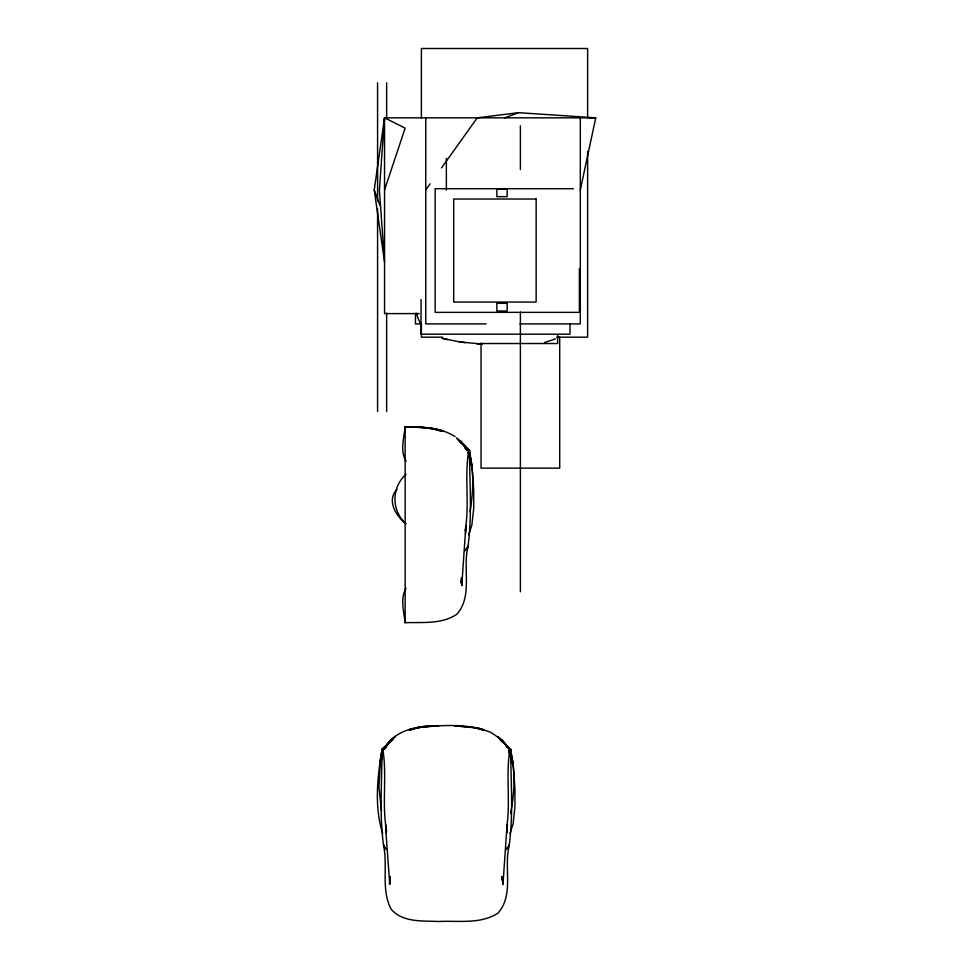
<?xml version="1.0" encoding="UTF-8"?>
<svg xmlns="http://www.w3.org/2000/svg" width="970" height="970" viewBox="0 0 970 970"><rect width="100%" height="100%" fill="white"/><g stroke="black" fill="none" stroke-linecap="round" stroke-linejoin="round"><path stroke-width="1.45" d="M466.922 449.692L461.938 442.465L456.543 438.028L469.504 450.601C469.553 482.817 472.354 515.47 467.819 547.516C462.593 569.063 472.911 596.235 456.821 614.252C441.786 624.474 422.411 622.097 405.145 622.704C403.896 611.488 399.955 598.732 406.066 588.244M503.151 741.262L501.854 739.904L506.873 745.918L503.151 741.262L497.755 736.836L510.717 749.398C510.766 781.614 513.567 814.266 509.032 846.313C503.806 867.859 514.124 895.043 498.034 913.049C480.647 924.531 458.301 920.469 438.634 921.5C422.665 920.7 402.902 922.688 391.298 909.423C380.822 890.23 387.927 866.998 383.696 846.313C379.149 814.266 381.962 781.614 382.01 749.398L394.972 736.836L389.576 741.262L384.581 748.5M461.235 580.921L461.853 585.322L461.417 577.768L461.756 585.65L465.879 525.764M506.752 832.757L507.092 824.561L502.969 884.446L502.63 876.565L503.066 884.131L502.036 876.771M465.539 533.961L466.17 525.522M384.544 189.962L405.145 128.137L384.544 117.831L379.391 189.962L384.544 262.082L374.238 189.962L384.544 117.831L595.762 117.831L580.303 189.962M506.776 832.272L507.431 824.063M386.654 831.108C381.586 804.203 387.224 776.23 382.847 749.398L381.319 753.593L380.07 763.984L381.113 757.594L380.301 763.717L382.762 754.09M380.519 758.285L378.906 787.046L381.501 810.58M455.112 436.621C440.319 427.152 422.132 426.788 405.145 426.933C403.896 438.149 399.955 450.904 406.066 461.393M465.115 530.845C469.747 504.388 464.351 476.937 468.655 450.601C474.427 470.171 473.336 491.754 470.013 511.784M506.825 826.707C510.511 801.159 505.758 774.763 509.868 749.398C515.785 769.925 514.706 792.599 510.547 813.49M390.352 880.105L389.528 884.119L390.098 876.565L389.758 884.446L385.951 832.272M381.913 756.612L382.871 753.981L380.507 763.487L382.107 756.418M383.974 845.185L383.696 846.313L386.654 849.538L383.332 845.185M382.58 753.472L381.489 757.061L382.507 754.369M380.895 757.691L382.835 752.405M468.765 534.785L471.881 524.976L473.736 508.074L473.736 490.044L472.014 465.818L469.504 450.601L458.192 439.895L464.303 445.036M509.977 833.582L513.094 823.772L514.949 806.87L514.949 788.84L513.239 764.615L510.717 749.398L499.404 738.691L505.515 743.832M385.199 748.1L390.874 739.904L389.576 741.262M384.92 748.913L387.333 744.402M384.775 748.549L386.957 744.754L385.854 745.918M396.972 489.316C386.424 500.447 395.845 515.676 405.605 523.606M425.757 189.962L430.122 183.839M441.471 167.956L477.276 117.831L518.489 112.678L595.762 117.831L589.821 118.231M468.17 546.389L464.86 550.742L467.819 547.516L467.528 546.389M509.395 845.185L506.073 849.538L509.032 846.313L508.741 845.185M406.03 474.306C391.274 487.413 391.274 510.705 406.03 523.812M392.765 739.819L382.01 749.398C377.488 776.909 374.056 806.616 382.75 833.582M382.204 750.525L385.514 747.664M387.2 743.832L393.311 738.691L382.01 749.398L385.393 747.021M391.298 739.516C400.04 731.416 411.935 727.888 423.55 726.554L408.819 729.634M555.519 338.87L544.57 342.495M504.752 117.831L518.489 112.678M409.558 730.095L416.445 727.912L430.995 725.96L423.344 726.591C443.144 725.705 463.927 723.499 483.036 730.022M410.286 729.852L416.021 728.021L409.692 730.022M415.742 728.106L423.296 726.688L438.634 725.742L416.033 727.706M573.379 188.713L435.142 188.713L435.142 312.364L579.393 312.364L579.393 268.629M419.222 313.601L384.544 313.601L384.544 117.831M421.501 323.907L415.451 323.907L415.451 313.298M486.103 323.907L425.757 323.907L425.757 117.831M519.993 323.907L580.303 323.907L580.303 117.831M442.538 337.16L421.38 337.16L421.38 323.556M556.671 337.16L587.626 337.16L587.626 151.272M479.932 343.525L557.653 343.525L557.653 334.783M405.145 622.679L405.145 426.933L428.17 427.782L441.811 431.213M412.456 427.152L405.145 426.933L420.556 427.152L435.76 429.31M405.145 426.933L412.589 427.079M412.88 426.933L428.219 427.891M476.658 343.732L482.211 344.059L459.562 341.913L442.211 338.275M459.501 341.913L465.394 342.677M476.694 727.706L454.093 725.73L475.724 727.876M435.481 428.898L427.964 427.734L442.696 430.838L435.312 428.849M442.114 338.263L447.728 339.718M483.909 729.634L476.525 727.658L490.323 732.083L501.429 739.516M435.494 429.225L441.956 431.298M476.973 728.106L483.872 730.313M464.982 447.425L469.504 450.601L459.828 441.98M507.322 747.021L510.717 749.398L499.962 739.819M464.897 447.91L469.298 451.729M508.316 748.622L510.523 750.525M461.938 442.465L460.641 441.095L465.661 447.121M466.74 449.753L464.557 445.957L465.721 448.176M505.77 744.754L507.225 747.288M421.138 325.314L417.476 316.875M464.181 445.606L466.582 450.116M505.394 744.402L507.201 747.785M469.007 455.573L470.026 458.264L468.195 452.275L470.608 458.895M374.238 189.962L379.9 205.252M509.771 752.271L511.238 757.061L508.692 750.319L512.415 763.717L511.614 757.594L512.657 763.984L512.208 758.285M509.893 752.405L511.82 757.691M509.88 754.066L510.741 756.576M469.407 457.61L471.202 464.909L470.401 458.798L471.444 465.176L470.996 459.489M416.724 313.237L417.512 317.02M461.15 581.309L461.987 585.322L461.296 580.909M502.084 878.759L503.2 884.119L502.06 876.771M385.636 824.561L385.975 832.757M587.626 118.025L587.626 48.5L421.38 48.5L421.38 118.025M570.008 323.64L570.008 334.201L421.041 334.201L421.041 299.487M559.702 337.16L559.702 468.146L481.047 468.146L481.047 343.174M520.381 125.797L520.381 169.592M520.381 312.097L520.381 591.785M446.358 158.401L446.358 189.962M386.654 82.777L386.654 117.625M386.654 313.067L386.654 411.547M377.585 82.777L377.585 200.948M377.585 208.526L377.585 411.547M507.152 188.932L496.858 188.932L496.858 196.655L507.152 196.655L507.152 188.932M536.131 199.02L453.705 199.02L453.705 302.058L536.131 302.058L536.131 199.02M507.152 303.295L496.858 303.295L496.858 311.018L507.152 311.018L507.152 303.295M471.044 464.739L469.528 457.779L471.008 464.691"/></g></svg>
